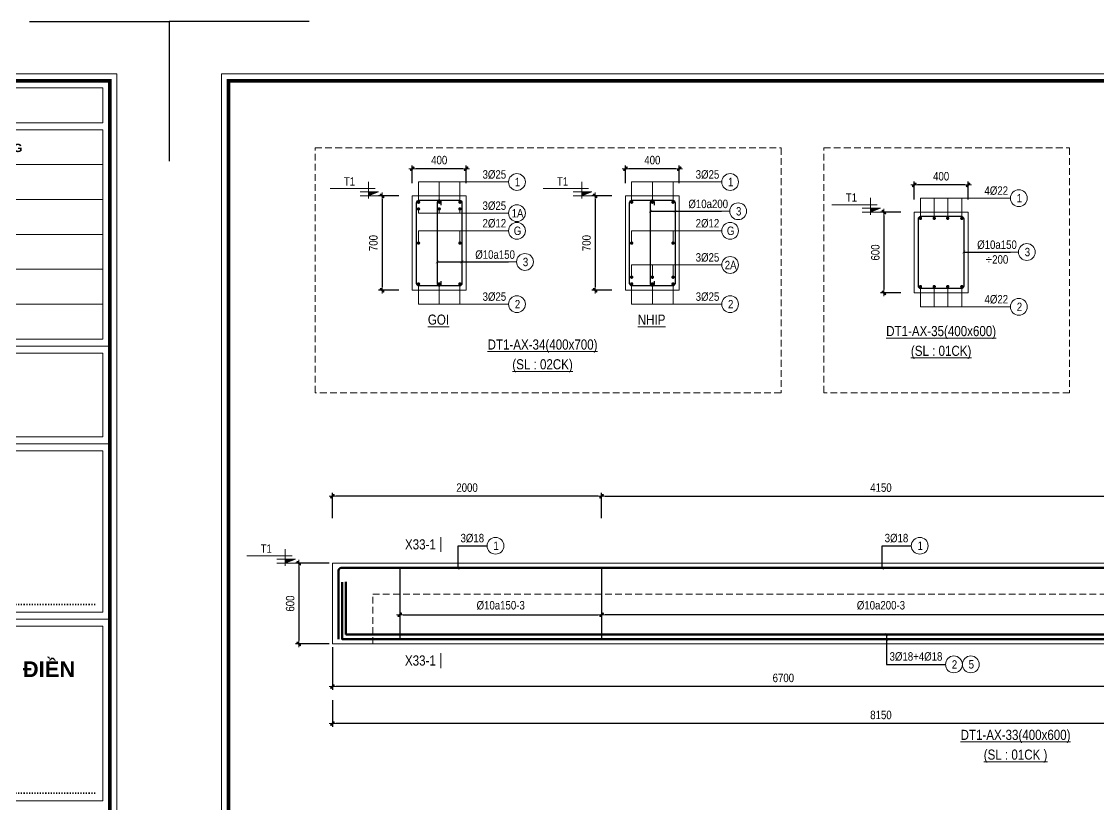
# Model space of a CAD drawing. Header units: millimetres. Extents: x 397144 to 8960116, y 345581 to 674207.
# Drawn here: x 5017964 to 5025965, y 658084 to 663901 of the extents above; entities that cross this region are included whole.
import ezdxf
from ezdxf.enums import TextEntityAlignment as Align
from ezdxf.xclip import XClip

# ---------------------------------------------------------------- set-up
doc = ezdxf.new("R2010")
doc.units = ezdxf.units.MM
doc.header["$XCLIPFRAME"] = 0
doc.header["$PDSIZE"] = -10
doc.linetypes.add('HIDDEN', pattern=[0.375, 0.25, -0.125])
doc.layers.get('0').update_dxf_attribs({"linetype": 'CONTINUOUS'})
doc.layers.get('Defpoints').update_dxf_attribs({"color": 12, "linetype": 'CONTINUOUS'})
for name, color, linetype, lineweight in [('CDAI', 8, 'CONTINUOUS', 30), ('CTHEP', 2, 'CONTINUOUS', 50), ('DBAO', 3, 'CONTINUOUS', 20), ('DGIONG', 4, 'CONTINUOUS', 13), ('KTH', 150, 'CONTINUOUS', 5), ('Net khuat', 8, 'HIDDEN', 13), ('STICK', 1, 'CONTINUOUS', 9), ('TEXT', 7, 'CONTINUOUS', 15)]:
    doc.layers.add(name, color=color, linetype=linetype, lineweight=lineweight)
doc.layers.add('HATCH', color=7, linetype='CONTINUOUS', lineweight=5, true_color=0x2491ff)
doc.styles.add('CHG_XX_Khung ten$0$A1 BORDER$0$Title Block DD$0$Arial - Bold', font='arialbd.ttf', dxfattribs={"height": 2.5})
doc.styles.add('CHG_XX_Khung ten$0$ArialB', font='arialbd.ttf')
doc.styles.add('Star-HelCon', font='VHELVCN_0.TTF')
doc.styles.add('TTP-HelCon', font='VHELVCN_0.TTF')
doc.styles.add('VNI-HELVE-CONDENSE', font='VHELVCN_0.TTF')
doc.dimstyles.new('kc-25', dxfattribs={"dimtxt": 62.5, "dimasz": 20, "dimexe": 20, "dimexo": 50, "dimgap": 25, "dimtad": 3, "dimdec": 0, "dimzin": 0, "dimdsep": 46, "dimtxsty": 'VNI-HELVE-CONDENSE', "dimblk": 'DIM', "dimcen": 2.5, "dimclrd": 256, "dimclre": 154, "dimclrt": 7, "dimaunit": 1, "dimadec": 0, "dimazin": 0, "dimtfac": 1, "dimtdec": 0, "dimtix": 1, "dimtmove": 0, "dimatfit": 3, "dimldrblk": 'DOT', "dimfxl": 1, "dimtolj": 1, "dimtzin": 0, "dimarcsym": 0})
doc.dimstyles.new('TTP-25', dxfattribs={"dimscale": 25, "dimtxt": 2.5, "dimasz": 1, "dimexe": 1, "dimexo": 1, "dimgap": 0.09, "dimtad": 0, "dimdec": 4, "dimrnd": 5, "dimzin": 9, "dimdsep": 46, "dimtxsty": 'TTP-HelCon', "dimblk": 'Stick1', "dimcen": 0.09, "dimdle": 1.5, "dimclrd": 256, "dimclre": 256, "dimclrt": 7, "dimadec": 0, "dimazin": 0, "dimtfac": 1, "dimtdec": 4, "dimtmove": 0, "dimatfit": 3, "dimldrblk": '_ArchTick1', "dimfxl": 1, "dimtvp": 1, "dimtolj": 1, "dimtzin": 0, "dimarcsym": 0})

# ---------------------------------------------------------------- blocks, each defined once
blk = doc.blocks.new('CHG_XX_Khung ten')
for p, q in [((687, 501), (824, 501)), ((687, 473), (824, 473)), ((687, 422.69), (824, 422.69))]:
    blk.add_line(p, q)
blk.add_lwpolyline([(15, 579), (826, 579), (826, 15), (15, 15)], close=True)
at = {"color": 4, "linetype": 'Continuous', "const_width": 1}
blk.add_lwpolyline([(17, 577), (824, 577), (824, 17), (17, 17)], close=True, dxfattribs=at)
at = {"linetype": 'Continuous'}
for points in [[(822, 565), (689, 565), (689, 575), (822, 575)], [(822, 553), (689, 553), (689, 563), (822, 563)], [(822, 543), (689, 543), (689, 553), (822, 553)], [(822, 533), (689, 533), (689, 543), (822, 543)], [(822, 523), (689, 523), (689, 533), (822, 533)], [(822, 513), (689, 513), (689, 523), (822, 523)], [(822, 503), (689, 503), (689, 513), (822, 513)], [(689, 499), (822, 499), (822, 475), (689, 475)], [(689, 471), (822, 471), (822, 424.69), (689, 424.69)]]:
    blk.add_lwpolyline(points, close=True, dxfattribs=at)
at = {"layer": 'Defpoints', "color": 1, "ltscale": 2}
for points in [[(40.06, 594), (0, 594), (0, 554)], [(800.94, 594), (841, 594), (841, 554)]]:
    blk.add_lwpolyline(points, dxfattribs=at)
at = {"style": 'CHG_XX_Khung ten$0$ArialB'}
blk.add_text('HỒ SƠ THIẾT KẾ BẢN VẼ THI CÔNG', height=2.3887, dxfattribs=at).set_placement((741, 557.78), align=Align.MIDDLE_LEFT)
at = {"style": 'CHG_XX_Khung ten$0$A1 BORDER$0$Title Block DD$0$Arial - Bold'}
for p in [(820, 427.69), (820, 373.62)]:
    blk.add_text('.....................................................', height=2, dxfattribs=at).set_placement(p, align=Align.MIDDLE_RIGHT)
at = {"ltscale": 10, "insert": (755.91, 410.64), "char_height": 4.5, "width": 121.2929, "attachment_point": 2, "style": 'CHG_XX_Khung ten$0$A1 BORDER$0$Title Block DD$0$Arial - Bold', "bg_fill": 2}
blk.add_mtext('CÔNG TY CỔ PHẦN THIÊN PHÚC ĐIỀN', dxfattribs=at)
at = {"linetype": 'Continuous'}
blk.add_lwpolyline([(689, 420.69), (822, 420.69), (822, 370.62), (689, 370.62)], close=True, dxfattribs=at)
blk = doc.blocks.new('Stick1')
at = {"layer": 'STICK'}
h = blk.add_hatch(color=256, dxfattribs=at)
edge = h.paths.add_edge_path()
edge.add_line((0.3, 0.5), (-0.5, -0.3))
edge.add_arc((-0.4, -0.4), 0.141, 135, 315)
edge.add_line((-0.3, -0.5), (0.5, 0.3))
edge.add_arc((0.4, 0.4), 0.141, 315, 495)
blk.add_line((1, 0), (-1, 0), dxfattribs=at)
blk.add_lwpolyline([(0.3, 0.5), (-0.5, -0.3, 1), (-0.3, -0.5), (0.5, 0.3, 1), (0.3, 0.5, 1)], format="xyb", dxfattribs=at)
blk = doc.blocks.new('*D853')
at = {"layer": 'Defpoints', "color": 0, "transparency": 16777216}
for p in [(5020274, 659876.8), (5020024, 659276.8), (5020274, 659276.8)]:
    blk.add_point(p, dxfattribs=at)
at = {"layer": 'KTH', "lineweight": -2, "transparency": 16777216}
for p, q in [((5020249, 659876.8), (5019999, 659876.8)), ((5020024, 659851.8), (5020024, 659301.8)), ((5020249, 659276.8), (5019999, 659276.8))]:
    blk.add_line(p, q, dxfattribs=at)
at = {"layer": 'KTH', "lineweight": -2, "transparency": 16777216, "xscale": 25, "yscale": 25, "zscale": 25}
for p, rotation in [((5020024, 659876.8), 90), ((5020024, 659276.8), 270)]:
    blk.add_blockref('Stick1', p, dxfattribs=dict(at, rotation=rotation))
at = {"layer": 'KTH', "color": 7, "transparency": 16777216, "insert": (5019960.2, 659576.8), "char_height": 62.5, "attachment_point": 5, "rotation": 90, "style": 'TTP-HelCon'}
blk.add_mtext('\\A1;600', dxfattribs=at)
blk = doc.blocks.new('_ArchTick1')
at = {"color": 0, "const_width": 3.81}
blk.add_lwpolyline([(-12.7, -12.7), (12.7, 12.7)], dxfattribs=at)
blk = doc.blocks.new('*D854')
at = {"layer": 'Defpoints', "color": 0, "transparency": 16777216}
for p in [(5020774, 659550.7), (5022274, 659567.3), (5022274, 659493.3)]:
    blk.add_point(p, dxfattribs=at)
at = {"layer": 'KTH', "lineweight": -2, "transparency": 16777216}
for p, q in [((5020774, 659525.7), (5020774, 659468.3)), ((5022274, 659542.3), (5022274, 659468.3)), ((5020799, 659493.3), (5022249, 659493.3))]:
    blk.add_line(p, q, dxfattribs=at)
at = {"layer": 'KTH', "lineweight": -2, "transparency": 16777216, "xscale": 25, "yscale": 25, "zscale": 25, "rotation": 180}
blk.add_blockref('Stick1', (5020774, 659493.3), dxfattribs=at)
at = {"layer": 'KTH', "lineweight": -2, "transparency": 16777216, "xscale": 25, "yscale": 25, "zscale": 25}
blk.add_blockref('Stick1', (5022274, 659493.3), dxfattribs=at)
at = {"layer": 'KTH', "color": 7, "transparency": 16777216, "insert": (5021524, 659563.2), "char_height": 62.5, "attachment_point": 5, "style": 'TTP-HelCon'}
blk.add_mtext('\\A1;Þ10a150-3', dxfattribs=at)
blk = doc.blocks.new('CODE')
at = {"layer": 'DBAO'}
for p, q in [((-62.5, -20), (-62.5, 105)), ((-62.5, 0), (-137.5, 30)), ((-137.5, 30), (0, 30)), ((-137.5, 0), (0, 0)), ((-112.5, 55), (223.6, 55))]:
    blk.add_line(p, q, dxfattribs=at)
at = {"layer": 'HATCH', "color": 1}
blk.add_solid([(-62.5, 0), (-137.5, 30), (-62.5, 30)], dxfattribs=at)
blk = doc.blocks.new('*D855')
at = {"layer": 'Defpoints', "color": 0, "transparency": 16777216}
for p in [(5020274, 660374.2), (5020274, 660185.2), (5022274, 660185.2)]:
    blk.add_point(p, dxfattribs=at)
at = {"layer": 'KTH', "lineweight": -2, "transparency": 16777216}
for p, q in [((5020274, 660210.2), (5020274, 660399.2)), ((5022274, 660210.2), (5022274, 660399.2)), ((5022249, 660374.2), (5020299, 660374.2))]:
    blk.add_line(p, q, dxfattribs=at)
at = {"layer": 'KTH', "lineweight": -2, "transparency": 16777216, "xscale": 25, "yscale": 25, "zscale": 25, "rotation": 180}
blk.add_blockref('Stick1', (5020274, 660374.2), dxfattribs=at)
at = {"layer": 'KTH', "lineweight": -2, "transparency": 16777216, "xscale": 25, "yscale": 25, "zscale": 25}
blk.add_blockref('Stick1', (5022274, 660374.2), dxfattribs=at)
at = {"layer": 'KTH', "color": 7, "transparency": 16777216, "insert": (5021274, 660438), "char_height": 62.5, "attachment_point": 5, "style": 'TTP-HelCon'}
blk.add_mtext('\\A1;2000', dxfattribs=at)
blk = doc.blocks.new('DIM')
h = blk.add_hatch(color=1)
h.paths.add_polyline_path([(0.49, 0.29, 1), (0.29, 0.49), (-0.19, 0), (0.19, 0)])
h.paths.add_polyline_path([(0.19, 0), (-0.19, 0), (-0.49, -0.29, 1), (-0.29, -0.49)])
at = {"color": 9}
for p, q in [((-0.19, 0), (-1.5, 0)), ((0.19, 0), (1.5, 0))]:
    blk.add_line(p, q, dxfattribs=at)
at = {"color": 1}
for p, q in [((-0.49, -0.29), (0.29, 0.49)), ((-0.29, -0.49), (0.49, 0.29)), ((-0.19, 0), (0.19, 0))]:
    blk.add_line(p, q, dxfattribs=at)
blk.add_arc((-0.39, -0.39), 0.138, 135, 315, dxfattribs=at)
blk = doc.blocks.new('*D856')
at = {"layer": 'Defpoints', "color": 0, "transparency": 16777216}
for p in [(5026424, 660374.2), (5022274, 660185.2), (5026424, 660185.2)]:
    blk.add_point(p, dxfattribs=at)
at = {"layer": 'KTH', "lineweight": -2, "transparency": 16777216}
for p, q in [((5022274, 660210.2), (5022274, 660399.2)), ((5026424, 660210.2), (5026424, 660399.2)), ((5022299, 660374.2), (5026399, 660374.2))]:
    blk.add_line(p, q, dxfattribs=at)
at = {"layer": 'KTH', "lineweight": -2, "transparency": 16777216, "xscale": 25, "yscale": 25, "zscale": 25, "rotation": 180}
blk.add_blockref('Stick1', (5022274, 660374.2), dxfattribs=at)
at = {"layer": 'KTH', "lineweight": -2, "transparency": 16777216, "xscale": 25, "yscale": 25, "zscale": 25}
blk.add_blockref('Stick1', (5026424, 660374.2), dxfattribs=at)
at = {"layer": 'KTH', "color": 7, "transparency": 16777216, "insert": (5024349, 660438), "char_height": 62.5, "attachment_point": 5, "style": 'TTP-HelCon'}
blk.add_mtext('\\A1;4150', dxfattribs=at)
blk = doc.blocks.new('*D861')
at = {"layer": 'Defpoints', "color": 0, "transparency": 16777216}
for p in [(5020274, 658883), (5028424, 658803), (5020274, 658685)]:
    blk.add_point(p, dxfattribs=at)
at = {"layer": 'KTH', "lineweight": -2, "transparency": 16777216}
for p, q in [((5020274, 658858), (5020274, 658660)), ((5028424, 658778), (5028424, 658660)), ((5028399, 658685), (5020299, 658685))]:
    blk.add_line(p, q, dxfattribs=at)
at = {"layer": 'KTH', "lineweight": -2, "transparency": 16777216, "xscale": 25, "yscale": 25, "zscale": 25, "rotation": 180}
blk.add_blockref('Stick1', (5020274, 658685), dxfattribs=at)
at = {"layer": 'KTH', "lineweight": -2, "transparency": 16777216, "xscale": 25, "yscale": 25, "zscale": 25}
blk.add_blockref('Stick1', (5028424, 658685), dxfattribs=at)
at = {"layer": 'KTH', "color": 7, "transparency": 16777216, "insert": (5024349, 658748.9), "char_height": 62.5, "attachment_point": 5, "style": 'TTP-HelCon'}
blk.add_mtext('\\A1;8150', dxfattribs=at)
blk = doc.blocks.new('*D863')
at = {"layer": 'Defpoints', "color": 0, "transparency": 16777216}
for p in [(5022274, 659567.3), (5026424, 659550.7), (5022274, 659493.3)]:
    blk.add_point(p, dxfattribs=at)
at = {"layer": 'KTH', "lineweight": -2, "transparency": 16777216}
for p, q in [((5022274, 659542.3), (5022274, 659468.3)), ((5026424, 659525.7), (5026424, 659468.3)), ((5026399, 659493.3), (5022299, 659493.3))]:
    blk.add_line(p, q, dxfattribs=at)
at = {"layer": 'KTH', "lineweight": -2, "transparency": 16777216, "xscale": 25, "yscale": 25, "zscale": 25, "rotation": 180}
blk.add_blockref('Stick1', (5022274, 659493.3), dxfattribs=at)
at = {"layer": 'KTH', "lineweight": -2, "transparency": 16777216, "xscale": 25, "yscale": 25, "zscale": 25}
blk.add_blockref('Stick1', (5026424, 659493.3), dxfattribs=at)
at = {"layer": 'KTH', "color": 7, "transparency": 16777216, "insert": (5024349, 659563.2), "char_height": 62.5, "attachment_point": 5, "style": 'TTP-HelCon'}
blk.add_mtext('\\A1;Þ10a200-3', dxfattribs=at)
blk = doc.blocks.new('*D869')
at = {"layer": 'Defpoints', "color": 0, "transparency": 16777216}
for p in [(5020274, 659276.8), (5026974, 659119.3), (5020274, 658960.2)]:
    blk.add_point(p, dxfattribs=at)
at = {"layer": 'KTH', "lineweight": -2, "transparency": 16777216}
for p, q in [((5020274, 659251.8), (5020274, 658935.2)), ((5026974, 659094.3), (5026974, 658935.2)), ((5026949, 658960.2), (5020299, 658960.2))]:
    blk.add_line(p, q, dxfattribs=at)
at = {"layer": 'KTH', "lineweight": -2, "transparency": 16777216, "xscale": 25, "yscale": 25, "zscale": 25, "rotation": 180}
blk.add_blockref('Stick1', (5020274, 658960.2), dxfattribs=at)
at = {"layer": 'KTH', "lineweight": -2, "transparency": 16777216, "xscale": 25, "yscale": 25, "zscale": 25}
blk.add_blockref('Stick1', (5026974, 658960.2), dxfattribs=at)
at = {"layer": 'KTH', "color": 7, "transparency": 16777216, "insert": (5023624, 659024.1), "char_height": 62.5, "attachment_point": 5, "style": 'TTP-HelCon'}
blk.add_mtext('\\A1;6700', dxfattribs=at)
blk = doc.blocks.new('MC')
at = {"layer": 'CTHEP', "const_width": 10}
blk.add_lwpolyline([(0, 150), (0, 0)], dxfattribs=at)
at = {"layer": 'TEXT', "style": 'TTP-HelCon'}
blk.add_attdef('A', text='', height=100, dxfattribs=at).set_placement((-50, 26), align=Align.RIGHT)
blk = doc.blocks.new('*D876')
at = {"layer": 'Defpoints', "color": 0, "ltscale": 500, "transparency": 16777216}
for p in [(5020867.4, 662807.5), (5020867.4, 662674.2), (5021267.4, 662674.2)]:
    blk.add_point(p, dxfattribs=at)
at = {"layer": 'KTH', "lineweight": -2, "ltscale": 500, "transparency": 16777216}
for p, q in [((5020867.4, 662699.2), (5020867.4, 662832.5)), ((5021242.4, 662807.5), (5020892.4, 662807.5)), ((5021267.4, 662699.2), (5021267.4, 662832.5))]:
    blk.add_line(p, q, dxfattribs=at)
at = {"layer": 'KTH', "lineweight": -2, "ltscale": 500, "transparency": 16777216, "xscale": 25, "yscale": 25, "zscale": 25, "rotation": 180}
blk.add_blockref('Stick1', (5020867.4, 662807.5), dxfattribs=at)
at = {"layer": 'KTH', "lineweight": -2, "ltscale": 500, "transparency": 16777216, "xscale": 25, "yscale": 25, "zscale": 25}
blk.add_blockref('Stick1', (5021267.4, 662807.5), dxfattribs=at)
at = {"layer": 'KTH', "color": 7, "ltscale": 500, "transparency": 16777216, "insert": (5021067.4, 662871.3), "char_height": 62.5, "attachment_point": 5, "style": 'TTP-HelCon'}
blk.add_mtext('\\A1;400', dxfattribs=at)
blk = doc.blocks.new('*D877')
at = {"layer": 'Defpoints', "color": 0, "ltscale": 500, "transparency": 16777216}
for p in [(5020792.3, 662605.2), (5020642.4, 661905.2), (5020792.3, 661905.2)]:
    blk.add_point(p, dxfattribs=at)
at = {"layer": 'KTH', "lineweight": -2, "ltscale": 500, "transparency": 16777216}
for p, q in [((5020767.3, 662605.2), (5020617.4, 662605.2)), ((5020642.4, 662580.2), (5020642.4, 661930.2)), ((5020767.3, 661905.2), (5020617.4, 661905.2))]:
    blk.add_line(p, q, dxfattribs=at)
at = {"layer": 'KTH', "lineweight": -2, "ltscale": 500, "transparency": 16777216, "xscale": 25, "yscale": 25, "zscale": 25}
for p, rotation in [((5020642.4, 662605.2), 90), ((5020642.4, 661905.2), 270)]:
    blk.add_blockref('Stick1', p, dxfattribs=dict(at, rotation=rotation))
at = {"layer": 'KTH', "color": 7, "ltscale": 500, "transparency": 16777216, "insert": (5020578.6, 662255.2), "char_height": 62.5, "attachment_point": 5, "rotation": 90, "style": 'TTP-HelCon'}
blk.add_mtext('\\A1;700', dxfattribs=at)
blk = doc.blocks.new('*D878')
at = {"layer": 'Defpoints', "color": 0, "ltscale": 500, "transparency": 16777216}
for p in [(5022450.8, 662807.5), (5022450.8, 662674.2), (5022850.8, 662674.2)]:
    blk.add_point(p, dxfattribs=at)
at = {"layer": 'KTH', "lineweight": -2, "ltscale": 500, "transparency": 16777216}
for p, q in [((5022450.8, 662699.2), (5022450.8, 662832.5)), ((5022825.8, 662807.5), (5022475.8, 662807.5)), ((5022850.8, 662699.2), (5022850.8, 662832.5))]:
    blk.add_line(p, q, dxfattribs=at)
at = {"layer": 'KTH', "lineweight": -2, "ltscale": 500, "transparency": 16777216, "xscale": 25, "yscale": 25, "zscale": 25, "rotation": 180}
blk.add_blockref('Stick1', (5022450.8, 662807.5), dxfattribs=at)
at = {"layer": 'KTH', "lineweight": -2, "ltscale": 500, "transparency": 16777216, "xscale": 25, "yscale": 25, "zscale": 25}
blk.add_blockref('Stick1', (5022850.8, 662807.5), dxfattribs=at)
at = {"layer": 'KTH', "color": 7, "ltscale": 500, "transparency": 16777216, "insert": (5022650.8, 662871.3), "char_height": 62.5, "attachment_point": 5, "style": 'TTP-HelCon'}
blk.add_mtext('\\A1;400', dxfattribs=at)
blk = doc.blocks.new('*D879')
at = {"layer": 'Defpoints', "color": 0, "ltscale": 500, "transparency": 16777216}
for p in [(5022375.6, 662605.2), (5022225.8, 661905.2), (5022375.6, 661905.2)]:
    blk.add_point(p, dxfattribs=at)
at = {"layer": 'KTH', "lineweight": -2, "ltscale": 500, "transparency": 16777216}
for p, q in [((5022350.6, 662605.2), (5022200.8, 662605.2)), ((5022225.8, 662580.2), (5022225.8, 661930.2)), ((5022350.6, 661905.2), (5022200.8, 661905.2))]:
    blk.add_line(p, q, dxfattribs=at)
at = {"layer": 'KTH', "lineweight": -2, "ltscale": 500, "transparency": 16777216, "xscale": 25, "yscale": 25, "zscale": 25}
for p, rotation in [((5022225.8, 662605.2), 90), ((5022225.8, 661905.2), 270)]:
    blk.add_blockref('Stick1', p, dxfattribs=dict(at, rotation=rotation))
at = {"layer": 'KTH', "color": 7, "ltscale": 500, "transparency": 16777216, "insert": (5022161.9, 662255.2), "char_height": 62.5, "attachment_point": 5, "rotation": 90, "style": 'TTP-HelCon'}
blk.add_mtext('\\A1;700', dxfattribs=at)
blk = doc.blocks.new('*D880')
at = {"layer": 'Defpoints', "color": 0, "ltscale": 500, "transparency": 16777216}
for p in [(5024596.2, 662687.6), (5024596.2, 662554.4), (5024996.2, 662554.4)]:
    blk.add_point(p, dxfattribs=at)
at = {"layer": 'KTH', "lineweight": -2, "ltscale": 500, "transparency": 16777216}
for p, q in [((5024596.2, 662579.4), (5024596.2, 662712.6)), ((5024996.2, 662579.4), (5024996.2, 662712.6)), ((5024971.2, 662687.6), (5024621.2, 662687.6))]:
    blk.add_line(p, q, dxfattribs=at)
at = {"layer": 'KTH', "lineweight": -2, "ltscale": 500, "transparency": 16777216, "xscale": 25, "yscale": 25, "zscale": 25, "rotation": 180}
blk.add_blockref('Stick1', (5024596.2, 662687.6), dxfattribs=at)
at = {"layer": 'KTH', "lineweight": -2, "ltscale": 500, "transparency": 16777216, "xscale": 25, "yscale": 25, "zscale": 25}
blk.add_blockref('Stick1', (5024996.2, 662687.6), dxfattribs=at)
at = {"layer": 'KTH', "color": 7, "ltscale": 500, "transparency": 16777216, "insert": (5024796.2, 662751.4), "char_height": 62.5, "attachment_point": 5, "style": 'TTP-HelCon'}
blk.add_mtext('\\A1;400', dxfattribs=at)
blk = doc.blocks.new('*D881')
at = {"layer": 'Defpoints', "color": 0, "ltscale": 500, "transparency": 16777216}
for p in [(5024521, 662485.3), (5024371.2, 661885.3), (5024521, 661885.3)]:
    blk.add_point(p, dxfattribs=at)
at = {"layer": 'KTH', "lineweight": -2, "ltscale": 500, "transparency": 16777216}
for p, q in [((5024496, 662485.3), (5024346.2, 662485.3)), ((5024371.2, 662460.3), (5024371.2, 661910.3)), ((5024496, 661885.3), (5024346.2, 661885.3))]:
    blk.add_line(p, q, dxfattribs=at)
at = {"layer": 'KTH', "lineweight": -2, "ltscale": 500, "transparency": 16777216, "xscale": 25, "yscale": 25, "zscale": 25}
for p, rotation in [((5024371.2, 662485.3), 90), ((5024371.2, 661885.3), 270)]:
    blk.add_blockref('Stick1', p, dxfattribs=dict(at, rotation=rotation))
at = {"layer": 'KTH', "color": 7, "ltscale": 500, "transparency": 16777216, "insert": (5024307.4, 662185.3), "char_height": 62.5, "attachment_point": 5, "rotation": 90, "style": 'TTP-HelCon'}
blk.add_mtext('\\A1;600', dxfattribs=at)
blk = doc.blocks.new('AX-23')
at = {"layer": 'CTHEP'}
for points in [[(5210678.44019, 643496.13721), (5163537.28851, 643496.29177)], [(5163595.52747, 643250.68189), (5163595.52747, 642974.29181), (5170027.41841, 642974.27066), (5170607.28015, 642874.26875), (5179208.43687, 642874.24047), (5179782.48238, 642974.23858), (5186008.5266, 642974.2181), (5186608.43827, 642874.21613), (5195208.43895, 642874.18785), (5195804.61955, 642974.18589), (5202007.80519, 642974.16549), (5202608.43826, 642874.16351), (5210608.44019, 642874.13721), (5210608.44019, 643335.29438)]]:
    blk.add_lwpolyline(points, dxfattribs=at)
at = {"layer": 'Net khuat', "ltscale": 200}
blk.add_lwpolyline([(5163507.28851, 642935.29177), (5163507.28851, 642935.29177), (5163807.28851, 642935.29177), (5163807.28851, 643305.29177), (5210408.4402, 643305.13721), (5210408.4402, 642935.13721), (5210408.4402, 642935.13721), (5210708.4402, 642935.13721)], dxfattribs=at)
blk = doc.blocks.new('*D2133')
at = {"layer": 'Defpoints', "color": 0, "transparency": 16777216}
for p in [(5207300.1, 629753.3), (5213800.1, 629730.8), (5213800.1, 629569)]:
    blk.add_point(p, dxfattribs=at)
at = {"layer": 'KTH', "lineweight": -2, "transparency": 16777216}
for p, q in [((5207300.1, 629728.3), (5207300.1, 629544)), ((5213800.1, 629705.8), (5213800.1, 629544)), ((5207325.1, 629569), (5213775.1, 629569))]:
    blk.add_line(p, q, dxfattribs=at)
at = {"layer": 'KTH', "lineweight": -2, "transparency": 16777216, "xscale": 25, "yscale": 25, "zscale": 25, "rotation": 180}
blk.add_blockref('Stick1', (5207300.1, 629569), dxfattribs=at)
at = {"layer": 'KTH', "lineweight": -2, "transparency": 16777216, "xscale": 25, "yscale": 25, "zscale": 25}
blk.add_blockref('Stick1', (5213800.1, 629569), dxfattribs=at)
at = {"layer": 'KTH', "color": 7, "transparency": 16777216, "insert": (5210550.1, 629632.8), "char_height": 62.5, "attachment_point": 5, "style": 'TTP-HelCon'}
blk.add_mtext('\\A1;6500', dxfattribs=at)
blk = doc.blocks.new('AX-27')
at = {"layer": 'CTHEP'}
for p, q in [((5206868.14885, 631326.16682), (5221913.02088, 631326.11156)), ((5206868.14885, 630726.16682), (5221913.02088, 630726.11156))]:
    blk.add_line(p, q, dxfattribs=at)
blk.add_lwpolyline([(5190645.0723, 631229.20875), (5190645.0723, 631828.16738, -0.414213562), (5190665.0723, 631848.16738), (5222080.0723, 631848.11118, -0.414213562), (5222100.0723, 631828.11118), (5222100.0723, 630122.71044)], format="xyb", dxfattribs=at)
blk.add_lwpolyline([(5206715.51709, 631060.06516), (5206715.51709, 630126.16738), (5222015.58573, 630126.11118), (5222015.58573, 630918.35397)], dxfattribs=at)
at = {"layer": 'DBAO'}
for p, q in [((5222150.0723, 631886.88758), (5190600.0723, 631887.17371)), ((5207250.0723, 630087.11108), (5213450.05757, 630087.04542))]:
    blk.add_line(p, q, dxfattribs=at)
at = {"layer": 'KTH'}
dim = blk.add_linear_dim(base=(5213800.0723, 629568.97442), p1=(5207300.0723, 629753.27042), p2=(5213800.0723, 629730.79114), angle=180, dimstyle='TTP-25', override={"dimtmove": 1}, dxfattribs=at)
dim.commit()
dim.dimension.update_dxf_attribs({"geometry": '*D2133', "text_midpoint": (5210550.0723, 629632.80775)})

msp = doc.modelspace()

# ---------------------------------------------------------------- linework, layer by layer
at = {"layer": 'CDAI', "ltscale": 52.5}
for p, q in [((5020773.99468, 659841.79854), (5020773.99468, 659311.79854)), ((5022273.99468, 659841.79854), (5022273.99468, 659311.79854))]:
    msp.add_line(p, q, dxfattribs=at)
at = {"layer": 'CDAI'}
for points in [[(5020917.40942, 662573.97039), (5021217.40942, 662573.97039, -0.4142135624), (5021236.15942, 662555.22039), (5021236.15942, 661955.22039, -0.4142135624), (5021217.40942, 661936.47039), (5020917.40942, 661936.47039, -0.4142135624), (5020898.65942, 661955.22039), (5020898.65942, 662555.22039, -0.4142135624)], [(5022500.75882, 662573.97039), (5022800.75882, 662573.97039, -0.4142135624), (5022819.50882, 662555.22039), (5022819.50882, 661955.22039, -0.4142135624), (5022800.75882, 661936.47039), (5022500.75882, 661936.47039, -0.4142135624), (5022482.00882, 661955.22039), (5022482.00882, 662555.22039, -0.4142135624)], [(5024646.1993, 662454.09996), (5024946.1993, 662454.09996, -0.4142135624), (5024964.9493, 662435.34996), (5024964.9493, 661935.34996, -0.4142135624), (5024946.1993, 661916.59996), (5024646.1993, 661916.59996, -0.4142135624), (5024627.4493, 661935.34996), (5024627.4493, 662435.34996, -0.4142135624)]]:
    msp.add_lwpolyline(points, format="xyb", close=True, dxfattribs=at)
for points in [[(5021082.40942, 662537.05039), (5021082.40942, 662558.97039, 0.4142135624), (5021067.40942, 662573.97039), (5021067.40942, 662573.97039, 0.4142135624), (5021052.40942, 662558.97039), (5021052.40942, 661951.47039, 0.4142135624), (5021067.40942, 661936.47039), (5021067.40942, 661936.47039, 0.4142135624), (5021082.40942, 661951.47039), (5021082.40942, 661973.39038)], [(5022665.75882, 662537.05039), (5022665.75882, 662558.97039, 0.4142135624), (5022650.75882, 662573.97039), (5022650.75882, 662573.97039, 0.4142135624), (5022635.75882, 662558.97039), (5022635.75882, 661951.47039, 0.4142135624), (5022650.75882, 661936.47039), (5022650.75882, 661936.47039, 0.4142135624), (5022665.75882, 661951.47039), (5022665.75882, 661973.39038)]]:
    msp.add_lwpolyline(points, format="xyb", dxfattribs=at)
at = {"layer": 'CTHEP'}
for p, q in [((5020318.99468, 659821.79854), (5020318.99468, 659312.9768)), ((5032853.99509, 659841.79854), (5020338.99468, 659841.79854)), ((5020373.99468, 659346.79854), (5020373.99468, 659737.62249)), ((5026973.99468, 659346.79854), (5020373.99468, 659346.79854))]:
    msp.add_line(p, q, dxfattribs=at)
at = {"layer": 'CTHEP', "const_width": 12.5}
for points in [[(5020907.40942, 662558.97039, 1), (5020919.90942, 662558.97039, 1)], [(5021061.15942, 662558.97039, 1), (5021073.65942, 662558.97039, 1)], [(5021214.90942, 662558.97039, 1), (5021227.40942, 662558.97039, 1)], [(5022490.75882, 662558.97039, 1), (5022503.25882, 662558.97039, 1)], [(5022644.50882, 662558.97039, 1), (5022657.00882, 662558.97039, 1)], [(5022798.25882, 662558.97039, 1), (5022810.75882, 662558.97039, 1)], [(5020907.40942, 662508.97039, 1), (5020919.90942, 662508.97039, 1)], [(5021061.15942, 662508.97039, 1), (5021073.65942, 662508.97039, 1)], [(5021214.90942, 662508.97039, 1), (5021227.40942, 662508.97039, 1)], [(5024636.1993, 662439.09996, 1), (5024648.6993, 662439.09996, 1)], [(5024738.6993, 662439.09996, 1), (5024751.1993, 662439.09996, 1)], [(5024838.6993, 662439.09996, 1), (5024851.1993, 662439.09996, 1)], [(5024943.6993, 662439.09996, 1), (5024956.1993, 662439.09996, 1)], [(5020907.40942, 662255.22039, 1), (5020919.90942, 662255.22039, 1)], [(5021214.90942, 662255.22039, 1), (5021227.40942, 662255.22039, 1)], [(5022490.75882, 662255.22039, 1), (5022503.25882, 662255.22039, 1)], [(5022798.25882, 662255.22039, 1), (5022810.75882, 662255.22039, 1)], [(5022490.75882, 662001.47039, 1), (5022503.25882, 662001.47039, 1)], [(5022644.50882, 662001.47039, 1), (5022657.00882, 662001.47039, 1)], [(5022798.25882, 662001.47039, 1), (5022810.75882, 662001.47039, 1)], [(5020907.40942, 661951.47039, 1), (5020919.90942, 661951.47039, 1)], [(5021061.15942, 661951.47039, 1), (5021073.65942, 661951.47039, 1)], [(5021214.90942, 661951.47039, 1), (5021227.40942, 661951.47039, 1)], [(5022490.75882, 661951.47039, 1), (5022503.25882, 661951.47039, 1)], [(5022644.50882, 661951.47039, 1), (5022657.00882, 661951.47039, 1)], [(5022798.25882, 661951.47039, 1), (5022810.75882, 661951.47039, 1)], [(5024636.1993, 661931.59996, 1), (5024648.6993, 661931.59996, 1)], [(5024738.6993, 661931.59996, 1), (5024751.1993, 661931.59996, 1)], [(5024838.6993, 661931.59996, 1), (5024851.1993, 661931.59996, 1)], [(5024943.6993, 661931.59996, 1), (5024956.1993, 661931.59996, 1)]]:
    msp.add_lwpolyline(points, format="xyb", close=True, dxfattribs=at)
at = {"layer": 'CTHEP'}
msp.add_lwpolyline([(5020346.95072, 659735.77241), (5020346.95072, 659311.79854), (5032845.77623, 659311.79854), (5032845.77623, 659747.5769)], dxfattribs=at)
msp.add_arc((5020338.99468, 659821.79854), 20, 90.000000053, 179.999999973, dxfattribs=at)
at = {"layer": 'DBAO', "flags": 128}
for points in [[(5021267.40942, 662605.22039), (5021267.40942, 661905.22039), (5020867.40942, 661905.22039), (5020867.40942, 662605.22039)], [(5020867.40942, 662605.22039), (5021267.40942, 662605.22039)], [(5022850.75882, 662605.22039), (5022850.75882, 661905.22039), (5022450.75882, 661905.22039), (5022450.75882, 662605.22039)], [(5022450.75882, 662605.22039), (5022850.75882, 662605.22039)], [(5024996.1993, 662485.34996), (5024996.1993, 661885.34996), (5024596.1993, 661885.34996), (5024596.1993, 662485.34996)], [(5024596.1993, 662485.34996), (5024996.1993, 662485.34996)]]:
    msp.add_lwpolyline(points, dxfattribs=at)
at = {"layer": 'DBAO'}
msp.add_lwpolyline([(5028273.99468, 659876.79854), (5020273.99468, 659876.79854), (5020273.99468, 659276.79854), (5028273.99468, 659276.79854)], dxfattribs=at)
at = {"layer": 'DGIONG'}
for p, q in [((5020913.65942, 662558.97039), (5020913.65942, 662708.97039)), ((5020913.65942, 662708.97039), (5021582.40942, 662708.97039)), ((5021067.40942, 662558.97039), (5021067.40942, 662708.97039)), ((5021221.15942, 662558.97039), (5021221.15942, 662708.97039)), ((5022497.00882, 662558.97039), (5022497.00882, 662708.97039)), ((5022497.00882, 662708.97039), (5023165.75882, 662708.97039)), ((5022650.75882, 662558.97039), (5022650.75882, 662708.97039)), ((5022804.50882, 662558.97039), (5022804.50882, 662708.97039)), ((5024642.4493, 662439.09996), (5024642.4493, 662589.09996)), ((5024642.4493, 662589.09996), (5025311.1993, 662589.09996)), ((5024744.9493, 662439.09996), (5024744.9493, 662589.09996)), ((5024844.9493, 662439.09996), (5024844.9493, 662589.09996)), ((5024949.9493, 662439.09996), (5024949.9493, 662589.09996)), ((5020913.65942, 662477.04735), (5020913.65942, 662508.97039)), ((5020913.65942, 662477.04735), (5021582.40942, 662477.04735)), ((5021067.40942, 662477.04735), (5021067.40942, 662508.97039)), ((5021221.15942, 662477.04735), (5021221.15942, 662508.97039)), ((5022819.50882, 662491.6108), (5023225.25882, 662491.6108)), ((5020913.65942, 662255.22039), (5020913.65942, 662346.37803)), ((5020913.65942, 662346.37803), (5021582.40942, 662346.37803)), ((5021221.15942, 662255.22039), (5021221.15942, 662346.37803)), ((5022497.00882, 662255.22039), (5022497.00882, 662346.37803)), ((5022497.00882, 662346.37803), (5023165.75882, 662346.37803)), ((5022804.50882, 662255.22039), (5022804.50882, 662346.37803)), ((5024964.9493, 662188.48426), (5025370.6993, 662188.48426)), ((5021236.15942, 662115.07866), (5021641.90942, 662115.07866)), ((5022497.00882, 662092.60735), (5023165.75882, 662092.60735)), ((5022497.00882, 662001.47039), (5022497.00882, 662092.60735)), ((5022650.75882, 662001.47039), (5022650.75882, 662092.60735)), ((5022804.50882, 662001.47039), (5022804.50882, 662092.60735)), ((5020913.65942, 661801.47039), (5020913.65942, 661951.47039)), ((5021067.40942, 661801.47039), (5021067.40942, 661951.47039)), ((5021221.15942, 661801.47039), (5021221.15942, 661951.47039)), ((5022497.00882, 661801.47039), (5022497.00882, 661951.47039)), ((5022650.75882, 661801.47039), (5022650.75882, 661951.47039)), ((5022804.50882, 661801.47039), (5022804.50882, 661951.47039)), ((5024642.4493, 661781.59996), (5024642.4493, 661931.59996)), ((5024744.9493, 661781.59996), (5024744.9493, 661931.59996)), ((5024844.9493, 661781.59996), (5024844.9493, 661931.59996)), ((5024949.9493, 661781.59996), (5024949.9493, 661931.59996)), ((5020913.65942, 661801.47039), (5021582.40942, 661801.47039)), ((5022497.00882, 661801.47039), (5023165.75882, 661801.47039)), ((5024642.4493, 661781.59996), (5025311.1993, 661781.59996))]:
    msp.add_line(p, q, dxfattribs=at)
for centre in [(5021644.90942, 662708.97039), (5023228.25882, 662708.97039), (5025373.6993, 662589.09996), (5021644.90942, 662477.04735), (5023287.75882, 662491.6108), (5021644.90942, 662346.37803), (5023228.25882, 662346.37803), (5025433.1993, 662188.48426), (5021704.40942, 662115.07866), (5023228.25882, 662092.60735), (5021644.90942, 661801.47039), (5023228.25882, 661801.47039), (5025373.6993, 661781.59996), (5021485.74445, 660006.30765), (5024637.08058, 660006.30765), (5024891.31627, 659124.75428), (5025016.31627, 659124.75428)]:
    msp.add_circle(centre, 62.5, dxfattribs=at)
at = {"layer": 'Net khuat', "ltscale": 200}
for p, q in [((5020273.99468, 659876.79854), (5020723.99468, 659876.79854)), ((5020573.99468, 659276.79854), (5020573.99468, 659647.77528)), ((5020573.99468, 659647.77528), (5032473.99509, 659647.77528)), ((5020273.99468, 659526.79854), (5020273.99468, 659276.79854)), ((5020273.99468, 659276.79854), (5020573.99468, 659276.79854))]:
    msp.add_line(p, q, dxfattribs=at)
for points in [[(5020145.39017, 662961.65136), (5023606.60598, 662961.65136), (5023606.60598, 661143.35921), (5020145.39017, 661143.35921)], [(5023924.18005, 662961.65136), (5025749.27034, 662961.65136), (5025749.27034, 661143.35921), (5023924.18005, 661143.35921)]]:
    msp.add_lwpolyline(points, close=True, dxfattribs=at)

# ---------------------------------------------------------------- block references
at = {"xscale": 0.75, "yscale": 0.75, "zscale": 0.75}
for p in [(5021079.55806, 659959.73789), (5021079.55806, 659096.74123)]:
    msp.add_blockref('MC', p, dxfattribs=at).add_auto_attribs({'A': 'X33-1'})
at = {"layer": 'CDAI'}
ref = msp.add_blockref('AX-23', (-186941.60671, 18572.76065), dxfattribs=at)
XClip(ref).set_block_clipping_path([(5162838.4147851393, 641890.0055557135), (5180108.0368533898, 644184.8334098988)])
at = {"layer": 'KTH', "ltscale": 0.8, "xscale": 25.92478421702978, "yscale": 25.92478421702978, "zscale": 25.92478421702978}
msp.add_blockref('CHG_XX_Khung ten', (4997258.83027, 648501.85593), dxfattribs=at)
at = {"layer": 'KTH', "linetype": 'Continuous', "xscale": -1}
for p in [(5020479.92287, 662605.22039), (5022063.27227, 662605.22039), (5024208.71274, 662485.34996), (5019861.49468, 659876.79854)]:
    msp.add_blockref('CODE', p, dxfattribs=at)

# ---------------------------------------------------------------- texts
at = {"layer": 'TEXT', "style": 'TTP-HelCon'}
for s, height, p in [('3Þ25', 62.5, (5021476.90942, 662733.97039)), ('3Þ25', 62.5, (5023060.25882, 662733.97039)), ('4Þ22', 62.5, (5025205.6993, 662614.09996)), ('3Þ25', 62.5, (5021476.90942, 662502.04735)), ('Þ10a200', 62.5, (5023065.75882, 662515.1108)), ('2Þ12', 62.5, (5021476.90942, 662371.37803)), ('2Þ12', 62.5, (5023060.25882, 662371.37803)), ('Þ10a150', 62.5, (5025211.1993, 662211.98426)), ('Þ10a150', 62.5, (5021482.40942, 662138.57866)), ('3Þ25', 62.5, (5023060.25882, 662117.60735)), ('÷200', 62.5, (5025211.1993, 662102.23426)), ('3Þ25', 62.5, (5021477.17476, 661826.47039)), ('3Þ25', 62.5, (5023060.52417, 661826.47039)), ('4Þ22', 62.5, (5025205.96464, 661806.59996)), ('%%UGOI', 75, (5021061.68308, 661648.91792)), ('%%UNHIP', 75, (5022645.03248, 661648.91792)), ('%%UDT1-AX-35(400x600)', 75, (5024796.1993, 661564.01792)), ('%%UDT1-AX-34(400x700)', 75, (5021834.96891, 661464.01792)), ('%%U(SL : 01CK)', 75, (5024796.1993, 661417.12333)), ('%%U(SL : 02CK)', 75, (5021834.96891, 661317.12333)), ('%%UDT1-AX-33(400x600)', 75, (5025348.99468, 658563.79156)), ('%%U(SL : 01CK )', 75, (5025348.99468, 658416.89697))]:
    msp.add_text(s, height=height, dxfattribs=at).set_placement(p, align=Align.CENTER)
for p in [(5020522.18953, 662682.21538), (5022105.53894, 662682.21538), (5024250.97941, 662562.34495), (5019903.76134, 659953.79353)]:
    msp.add_text('T1    ', height=62.5, dxfattribs=at).set_placement(p, align=Align.RIGHT)
at = {"layer": 'TEXT', "style": 'Star-HelCon'}
for s, p in [('1', (5021649.07609, 662708.97039)), ('1', (5023232.42549, 662708.97039)), ('1', (5025377.86596, 662589.09996)), ('1A', (5021649.07609, 662477.04735)), ('3', (5023291.92549, 662491.6108)), ('G', (5021649.07609, 662346.37803)), ('G', (5023232.42549, 662346.37803)), ('3', (5025437.36596, 662188.48426)), ('3', (5021708.57609, 662115.07866)), ('2A', (5023232.42549, 662092.60735)), ('2', (5021649.07609, 661801.47039)), ('2', (5023232.42549, 661801.47039)), ('2', (5025377.86596, 661781.59996)), ('1', (5021489.91111, 660006.30765)), ('1', (5024641.24724, 660006.30765)), ('2', (5024895.48294, 659124.75428)), ('5', (5025020.48294, 659124.75428))]:
    msp.add_text(s, height=62.5, dxfattribs=at).set_placement(p, align=Align.MIDDLE)
at = {"layer": 'TEXT', "style": 'TTP-HelCon'}
for s, p in [('3Þ18', (5021225.62056, 660032.16059)), ('3Þ18', (5024376.95669, 660032.16059)), ('3Þ18+4Þ18', (5024413.1338, 659152.65133))]:
    msp.add_text(s, height=62.5, dxfattribs=at).set_placement(p)

# ---------------------------------------------------------------- dimensions: what is measured, and where the dimension line sits
at = {"layer": 'KTH', "ltscale": 500}
for base, p1, p2, picture, middle in [((5020867.40942, 662807.47039), (5021267.40942, 662674.23233), (5020867.40942, 662674.23233), '*D876', (5021067.40942, 662871.30372)), ((5022450.75882, 662807.47039), (5022850.75882, 662674.23233), (5022450.75882, 662674.23233), '*D878', (5022650.75882, 662871.30372)), ((5024596.1993, 662687.59996), (5024996.1993, 662554.36191), (5024596.1993, 662554.36191), '*D880', (5024796.1993, 662751.43329))]:
    dim = msp.add_linear_dim(base=base, p1=p1, p2=p2, dimstyle='TTP-25', override={"dimtxsty": 'TTP-HelCon'}, dxfattribs=at)
    dim.commit()
    dim.dimension.update_dxf_attribs({"geometry": picture, "text_midpoint": middle})
for base, p1, p2, picture, middle in [((5020642.42287, 661905.22039), (5020792.25568, 662605.22039), (5020792.25568, 661905.22039), '*D877', (5020578.58953, 662255.22039)), ((5022225.77227, 661905.22039), (5022375.60508, 662605.22039), (5022375.60508, 661905.22039), '*D879', (5022161.93894, 662255.22039)), ((5024371.21274, 661885.34996), (5024521.04556, 662485.34996), (5024521.04556, 661885.34996), '*D881', (5024307.37941, 662185.34996))]:
    dim = msp.add_linear_dim(base=base, p1=p1, p2=p2, angle=90, dimstyle='TTP-25', override={"dimtxsty": 'TTP-HelCon'}, dxfattribs=at)
    dim.commit()
    dim.dimension.update_dxf_attribs({"geometry": picture, "text_midpoint": middle})
at = {"layer": 'KTH'}
for base, p1, p2, picture, middle in [((5020273.99468, 660374.19288), (5022273.99468, 660185.19288), (5020273.99468, 660185.19288), '*D855', (5021273.99468, 660438.02621)), ((5020273.99468, 658960.22886), (5026973.99468, 659119.25384), (5020273.99468, 659276.79854), '*D869', (5023623.99468, 659024.06219)), ((5020273.99468, 658685.03082), (5028423.99468, 658803.03082), (5020273.99468, 658883.00869), '*D861', (5024348.99468, 658748.86415))]:
    dim = msp.add_linear_dim(base=base, p1=p1, p2=p2, dimstyle='TTP-25', override={"dimtmove": 1}, dxfattribs=at)
    dim.commit()
    dim.dimension.update_dxf_attribs({"geometry": picture, "text_midpoint": middle})
for base, p1, p2, angle, picture, middle in [((5026423.99468, 660374.19288), (5022273.99468, 660185.19288), (5026423.99468, 660185.19288), 180, '*D856', (5024348.99468, 660438.02621)), ((5020023.99468, 659276.79854), (5020273.99468, 659876.79854), (5020273.99468, 659276.79854), 270, '*D853', (5019960.16134, 659576.79854))]:
    dim = msp.add_linear_dim(base=base, p1=p1, p2=p2, angle=angle, dimstyle='TTP-25', override={"dimtmove": 1}, dxfattribs=at)
    dim.commit()
    dim.dimension.update_dxf_attribs({"geometry": picture, "text_midpoint": middle})
dim = msp.add_linear_dim(base=(5022273.99468, 659493.26812), p1=(5020773.99468, 659550.74147), p2=(5022273.99468, 659567.26813), text='Þ10a150-3', dimstyle='TTP-25', override={"dimtmove": 1}, dxfattribs=at)
dim.commit()
dim.dimension.update_dxf_attribs({"geometry": '*D854', "text_midpoint": (5021523.99468, 659563.18479)})
dim = msp.add_linear_dim(base=(5022273.99468, 659493.26812), p1=(5026423.99468, 659550.74147), p2=(5022273.99468, 659567.26813), angle=180, text='Þ10a200-3', dimstyle='TTP-25', override={"dimtmove": 1}, dxfattribs=at)
dim.commit()
dim.dimension.update_dxf_attribs({"geometry": '*D863', "text_midpoint": (5024348.99468, 659563.18479)})

# ---------------------------------------------------------------- leaders
at = {"layer": 'DGIONG'}
for points in [[(5022635.75882, 662491.6108), (5022981.68927, 662491.6108)], [(5022819.50882, 662491.6108), (5023165.43927, 662491.6108)], [(5024964.9493, 662188.48426), (5025310.87975, 662188.48426)], [(5021052.40942, 662115.07866), (5021398.33987, 662115.07866)], [(5021236.15942, 662115.07866), (5021582.08987, 662115.07866)], [(5021207.10879, 659837.79854), (5021207.10853, 660006.30765), (5021423.24445, 660006.30765)], [(5024358.44492, 659837.79854), (5024358.44466, 660006.30765), (5024574.58058, 660006.30765)], [(5024390.12203, 659346.79854), (5024390.12177, 659124.75428), (5024828.81627, 659124.75428)], [(5024390.12203, 659311.79854), (5024390.12177, 659124.75428), (5024828.81627, 659124.75428)]]:
    msp.add_leader(points, dimstyle='kc-25', override={"dimtad": 0, "dimldrblk": 'ArchTick', "dimfxl": 100, "dimarcsym": 1}, dxfattribs=at)

# ---------------------------------------------------------------- next in the draw order: block references
at = {"layer": 'CDAI'}
ref = msp.add_blockref('AX-27', (-192412.62689, 30764.45746), dxfattribs=at)
XClip(ref).set_block_clipping_path([(5190112.1784914043, 629163.2305926292), (5207428.0499507245, 632536.7371158923)])
at = {"layer": 'KTH', "ltscale": 0.8, "xscale": 25.92478421702978, "yscale": 25.92478421702978, "zscale": 25.92478421702978}
msp.add_blockref('CHG_XX_Khung ten', (5019061.57379, 648501.85593), dxfattribs=at)

doc.saveas('drawing.dxf')
